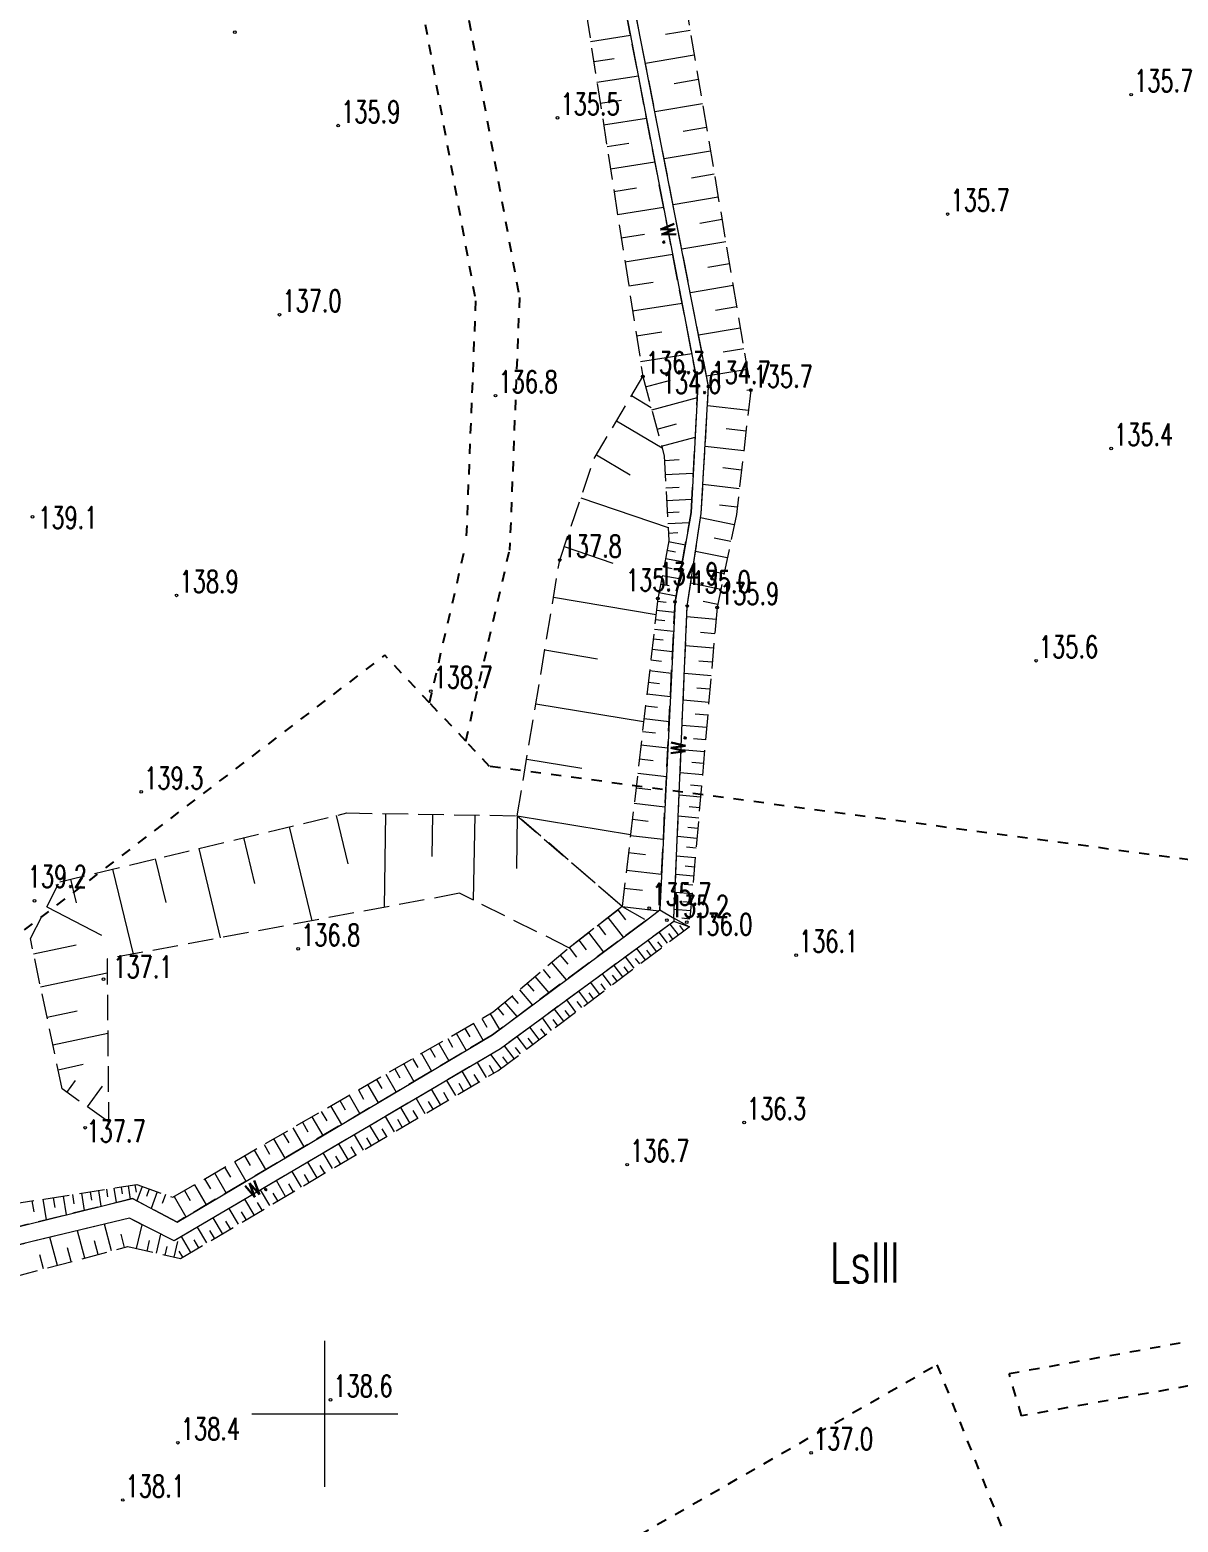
# Model space of a CAD drawing. Header units: metres. Extents: x 7583802 to 7586368, y 5958992 to 5960558.
# Drawn here: x 7585879.8 to 7585958.4, y 5959492.6 to 5959594.7 of the extents above; entities that cross this region are included whole.
import ezdxf
from ezdxf.enums import TextEntityAlignment as Align

# ---------------------------------------------------------------- set-up
doc = ezdxf.new("R2010")
doc.units = ezdxf.units.M
for name, pattern in [('1', [0]), ('2', [3, 2, -1]), ('3_1', [0]), ('3_BUBZ02', [2.45, 1.75, -0.7]), ('3_BUBZ02G', [2.45, 1.75, -0.7]), ('3_PTRW02', [0]), ('GUZ', [1.4, 0.7, -0.7])]:
    doc.linetypes.add(name, pattern=pattern)
doc.layers.get('0').update_dxf_attribs({"color": 250, "linetype": 'CONTINUOUS', "lineweight": 100})
for name, color, linetype, lineweight in [('1000_L_1', 7, '1', 18), ('BUBZ_L_1', 7, '3_BUBZ02', 18), ('KONTURY_L_0', 114, '2', 25), ('KONTURY_NR_T_0', 114, 'CONTINUOUS', 25), ('PTRW_E_T_0', 7, 'CONTINUOUS', 15), ('PTRW_L_1', 7, 'CONTINUOUS', 18), ('RTPW_T_0', 7, 'CONTINUOUS', 15)]:
    doc.layers.add(name, color=color, linetype=linetype, lineweight=lineweight)
doc.styles.get("Standard").update_dxf_attribs({"font": 'Simplex.SHX', "width": 0.75})

# ---------------------------------------------------------------- blocks, each defined once
blk = doc.blocks.new('3_RTPW01')
at = {"linetype": 'CONTINUOUS'}
blk.add_circle((0, 0), 0.09, dxfattribs=at)

msp = doc.modelspace()

# ---------------------------------------------------------------- linework, layer by layer
at = {"layer": '1000_L_1', "linetype": '1'}
for p, q in [((7585900, 5959495), (7585900, 5959505)), ((7585895, 5959500), (7585905, 5959500))]:
    msp.add_line(p, q, dxfattribs=at)
at = {"layer": 'BUBZ_L_1', "linetype": '3_BUBZ02'}
for p, q in [((7585926.26, 5959570.31), (7585920.67, 5959598.9)), ((7585925.53, 5959570.37), (7585920.07, 5959598.74)), ((7585921.76, 5959570.99), (7585923.22, 5959565.57)), ((7585925.07, 5959561.68), (7585925.53, 5959570.37)), ((7585925.75, 5959561.61), (7585926.26, 5959570.31)), ((7585923.22, 5959565.57), (7585923.53, 5959559.74)), ((7585923.96, 5959555.57), (7585925.07, 5959561.68)), ((7585924.8, 5959555.28), (7585925.75, 5959561.61)), ((7585923.53, 5959559.74), (7585922.79, 5959555.8)), ((7585922.79, 5959555.8), (7585920.35, 5959534.72)), ((7585922.92, 5959534.48), (7585923.96, 5959555.57)), ((7585923.88, 5959533.91), (7585924.8, 5959555.28)), ((7585920.35, 5959534.72), (7585913.16, 5959540.93)), ((7585913.16, 5959540.93), (7585920.35, 5959534.72)), ((7585909.21, 5959535.62), (7585885.09, 5959531.13)), ((7585916.7, 5959531.9), (7585909.21, 5959535.62)), ((7585920.35, 5959534.72), (7585916.7, 5959531.9)), ((7585920.35, 5959534.72), (7585922, 5959533.79)), ((7585920.35, 5959534.72), (7585922, 5959533.79)), ((7585922, 5959533.79), (7585922.92, 5959534.48)), ((7585922, 5959533.79), (7585911.47, 5959525.93)), ((7585923.87, 5959533.69), (7585912.01, 5959524.98)), ((7585924.93, 5959533.33), (7585923.87, 5959533.69)), ((7585924.93, 5959533.33), (7585923.88, 5959533.91)), ((7585885.09, 5959531.13), (7585885.19, 5959519.99)), ((7585911.47, 5959525.93), (7585889.88, 5959513.12)), ((7585912.01, 5959524.98), (7585889.68, 5959511.84)), ((7585886.83, 5959514.73), (7585865.42, 5959509.44)), ((7585889.88, 5959513.12), (7585886.83, 5959514.73)), ((7585886.62, 5959513.38), (7585865.73, 5959508.37)), ((7585889.68, 5959511.84), (7585886.62, 5959513.38))]:
    msp.add_line(p, q, dxfattribs=at)
at = {"layer": 'BUBZ_L_1', "linetype": '3_BUBZ02G'}
for p, q in [((7585924.24, 5959599.17), (7585929.14, 5959570.05)), ((7585917.5, 5959598.31), (7585921.76, 5959570.99)), ((7585918.43, 5959565.38), (7585921.76, 5959570.99)), ((7585921.76, 5959570.99), (7585923.22, 5959565.57)), ((7585929.14, 5959570.05), (7585928.16, 5959561.55)), ((7585916.07, 5959558.43), (7585918.43, 5959565.38)), ((7585923.22, 5959565.57), (7585923.53, 5959559.74)), ((7585928.16, 5959561.55), (7585926.84, 5959555.18)), ((7585923.53, 5959559.74), (7585922.79, 5959555.8)), ((7585913.16, 5959540.93), (7585916.07, 5959558.43)), ((7585922.79, 5959555.8), (7585920.35, 5959534.72)), ((7585926.84, 5959555.18), (7585924.93, 5959533.33)), ((7585881.85, 5959536.41), (7585901.49, 5959541.12)), ((7585901.49, 5959541.12), (7585913.16, 5959540.93)), ((7585879.84, 5959532.53), (7585881.85, 5959536.41)), ((7585916.7, 5959531.9), (7585920.35, 5959534.72)), ((7585882.02, 5959522.23), (7585879.84, 5959532.53)), ((7585911.84, 5959523.48), (7585924.93, 5959533.33)), ((7585911.52, 5959527.5), (7585916.7, 5959531.9)), ((7585889.58, 5959514.82), (7585911.52, 5959527.5)), ((7585890.11, 5959510.62), (7585911.84, 5959523.48)), ((7585885.19, 5959519.99), (7585882.02, 5959522.23)), ((7585873.51, 5959513.56), (7585887.12, 5959515.69)), ((7585887.12, 5959515.69), (7585889.58, 5959514.82)), ((7585866.81, 5959506.19), (7585886.51, 5959511.45)), ((7585886.51, 5959511.45), (7585890.11, 5959510.62))]:
    msp.add_line(p, q, dxfattribs=at)
at = {"layer": 'BUBZ_L_1', "linetype": '3_1'}
for p, q in [((7585918.18, 5959593.93), (7585920.91, 5959594.36)), ((7585925, 5959594.67), (7585923.3, 5959594.39)), ((7585918.4, 5959592.54), (7585919.79, 5959592.76)), ((7585925.28, 5959592.98), (7585921.94, 5959592.42)), ((7585918.62, 5959591.13), (7585921.45, 5959591.57)), ((7585925.56, 5959591.31), (7585923.91, 5959591.03)), ((7585918.84, 5959589.69), (7585920.29, 5959589.91)), ((7585925.84, 5959589.66), (7585922.58, 5959589.11)), ((7585919.07, 5959588.22), (7585922.01, 5959588.68)), ((7585926.11, 5959588.03), (7585924.51, 5959587.76)), ((7585919.31, 5959586.73), (7585920.8, 5959586.96)), ((7585919.54, 5959585.21), (7585922.58, 5959585.68)), ((7585926.39, 5959586.42), (7585923.21, 5959585.89)), ((7585926.65, 5959584.84), (7585925.09, 5959584.57)), ((7585919.78, 5959583.66), (7585921.33, 5959583.9)), ((7585920.03, 5959582.08), (7585923.18, 5959582.58)), ((7585926.92, 5959583.27), (7585923.83, 5959582.75)), ((7585927.18, 5959581.73), (7585925.65, 5959581.47)), ((7585920.28, 5959580.48), (7585921.88, 5959580.73)), ((7585927.43, 5959580.2), (7585924.42, 5959579.7)), ((7585920.53, 5959578.85), (7585923.8, 5959579.36)), ((7585927.68, 5959578.7), (7585926.2, 5959578.45)), ((7585920.79, 5959577.19), (7585922.46, 5959577.44)), ((7585927.93, 5959577.22), (7585925.01, 5959576.72)), ((7585921.06, 5959575.49), (7585924.44, 5959576.02)), ((7585928.18, 5959575.75), (7585926.74, 5959575.51)), ((7585928.42, 5959574.31), (7585925.57, 5959573.83)), ((7585921.33, 5959573.77), (7585923.05, 5959574.04)), ((7585921.6, 5959572.02), (7585925.11, 5959572.56)), ((7585928.66, 5959572.88), (7585927.26, 5959572.65)), ((7585928.9, 5959571.48), (7585926.12, 5959571.01)), ((7585921.95, 5959570.28), (7585923.66, 5959570.74)), ((7585920.98, 5959569.68), (7585922.33, 5959568.88)), ((7585922.37, 5959568.72), (7585925.49, 5959569.56)), ((7585929.13, 5959570.09), (7585928.87, 5959570.04)), ((7585928.98, 5959568.66), (7585926.18, 5959568.98)), ((7585919.96, 5959567.95), (7585923.08, 5959566.1)), ((7585922.73, 5959567.38), (7585924.07, 5959567.75)), ((7585928.82, 5959567.26), (7585927.46, 5959567.42)), ((7585923.04, 5959566.23), (7585925.34, 5959566.85)), ((7585928.66, 5959565.9), (7585926.02, 5959566.21)), ((7585918.58, 5959565.64), (7585920.9, 5959564.26)), ((7585923.24, 5959565.24), (7585924.25, 5959565.3)), ((7585923.29, 5959564.28), (7585925.21, 5959564.38)), ((7585928.51, 5959564.58), (7585927.23, 5959564.73)), ((7585923.34, 5959563.37), (7585924.25, 5959563.42)), ((7585928.36, 5959563.3), (7585925.87, 5959563.59)), ((7585917.51, 5959562.68), (7585923.48, 5959560.65)), ((7585923.38, 5959562.5), (7585925.12, 5959562.59)), ((7585928.22, 5959562.05), (7585927, 5959562.19)), ((7585923.43, 5959561.68), (7585924.25, 5959561.72)), ((7585923.47, 5959560.93), (7585924.95, 5959561.01)), ((7585928.01, 5959560.85), (7585925.71, 5959561.33)), ((7585923.5, 5959560.27), (7585924.16, 5959560.31)), ((7585916.38, 5959559.35), (7585919.71, 5959558.22)), ((7585923.41, 5959559.11), (7585923.99, 5959559)), ((7585923.52, 5959559.69), (7585924.67, 5959559.47)), ((7585927.54, 5959558.57), (7585925.36, 5959559.02)), ((7585927.78, 5959559.69), (7585926.65, 5959559.93)), ((7585923.19, 5959557.96), (7585923.77, 5959557.85)), ((7585923.3, 5959558.54), (7585924.46, 5959558.32)), ((7585923.09, 5959557.37), (7585924.25, 5959557.16)), ((7585927.32, 5959557.48), (7585926.26, 5959557.7)), ((7585915.65, 5959555.88), (7585922.66, 5959554.71)), ((7585922.87, 5959556.21), (7585924.04, 5959555.99)), ((7585922.98, 5959556.79), (7585923.56, 5959556.68)), ((7585927.1, 5959556.42), (7585925.04, 5959556.85)), ((7585922.7, 5959555), (7585923.93, 5959554.86)), ((7585922.77, 5959555.62), (7585923.36, 5959555.55)), ((7585926.88, 5959555.39), (7585925.88, 5959555.6)), ((7585922.62, 5959554.37), (7585923.26, 5959554.3)), ((7585926.77, 5959554.37), (7585924.77, 5959554.55)), ((7585922.47, 5959553.04), (7585923.15, 5959552.96)), ((7585922.55, 5959553.71), (7585923.86, 5959553.56)), ((7585926.68, 5959553.37), (7585925.7, 5959553.46)), ((7585915.05, 5959552.28), (7585918.65, 5959551.68)), ((7585922.39, 5959552.33), (7585923.79, 5959552.17)), ((7585926.6, 5959552.4), (7585924.68, 5959552.56)), ((7585922.22, 5959550.86), (7585923.72, 5959550.68)), ((7585922.3, 5959551.61), (7585923.03, 5959551.52)), ((7585926.51, 5959551.44), (7585925.58, 5959551.52)), ((7585922.13, 5959550.08), (7585922.9, 5959549.99)), ((7585926.43, 5959550.5), (7585924.6, 5959550.66)), ((7585922.04, 5959549.28), (7585923.64, 5959549.09)), ((7585926.27, 5959548.69), (7585924.52, 5959548.85)), ((7585926.35, 5959549.59), (7585925.46, 5959549.67)), ((7585914.43, 5959548.59), (7585921.81, 5959547.37)), ((7585921.94, 5959548.45), (7585922.77, 5959548.35)), ((7585926.2, 5959547.82), (7585925.34, 5959547.89)), ((7585921.74, 5959546.7), (7585922.62, 5959546.6)), ((7585921.84, 5959547.59), (7585923.56, 5959547.39)), ((7585926.12, 5959546.96), (7585924.45, 5959547.11)), ((7585921.63, 5959545.78), (7585923.47, 5959545.57)), ((7585926.05, 5959546.13), (7585925.23, 5959546.2)), ((7585913.81, 5959544.81), (7585917.59, 5959544.18)), ((7585921.52, 5959544.83), (7585922.47, 5959544.72)), ((7585925.98, 5959545.31), (7585924.38, 5959545.45)), ((7585921.41, 5959543.85), (7585923.37, 5959543.62)), ((7585925.84, 5959543.72), (7585924.31, 5959543.86)), ((7585925.91, 5959544.51), (7585925.12, 5959544.58)), ((7585921.29, 5959542.84), (7585922.3, 5959542.72)), ((7585925.77, 5959542.96), (7585925.02, 5959543.02)), ((7585921.17, 5959541.79), (7585923.27, 5959541.54)), ((7585925.71, 5959542.21), (7585924.24, 5959542.34)), ((7585900.78, 5959540.95), (7585901.57, 5959537.65)), ((7585904.15, 5959541.08), (7585904.05, 5959534.66)), ((7585907.36, 5959541.02), (7585907.32, 5959538.14)), ((7585910.25, 5959540.98), (7585910.15, 5959535.15)), ((7585913.16, 5959540.93), (7585913.1, 5959537.32)), ((7585913.16, 5959540.93), (7585920.92, 5959539.64)), ((7585921.04, 5959540.7), (7585922.13, 5959540.57)), ((7585925.58, 5959540.76), (7585924.18, 5959540.89)), ((7585925.64, 5959541.48), (7585924.93, 5959541.54)), ((7585897.56, 5959540.18), (7585899.11, 5959533.74)), ((7585920.91, 5959539.58), (7585923.16, 5959539.32)), ((7585925.52, 5959540.06), (7585924.83, 5959540.12)), ((7585891.36, 5959538.69), (7585892.83, 5959532.57)), ((7585894.42, 5959539.43), (7585895.18, 5959536.29)), ((7585925.46, 5959539.38), (7585924.12, 5959539.5)), ((7585925.4, 5959538.71), (7585924.75, 5959538.77)), ((7585888.38, 5959537.98), (7585889.1, 5959534.99)), ((7585920.78, 5959538.42), (7585921.94, 5959538.28)), ((7585925.34, 5959538.05), (7585924.06, 5959538.17)), ((7585882.59, 5959536.59), (7585882.97, 5959534.97)), ((7585885.47, 5959537.28), (7585886.87, 5959531.46)), ((7585920.64, 5959537.21), (7585923.04, 5959536.94)), ((7585925.23, 5959536.79), (7585924.01, 5959536.9)), ((7585925.29, 5959537.41), (7585924.66, 5959537.47)), ((7585920.49, 5959535.97), (7585921.74, 5959535.83)), ((7585925.13, 5959535.58), (7585923.96, 5959535.68)), ((7585925.18, 5959536.18), (7585924.58, 5959536.23)), ((7585880.96, 5959534.7), (7585884.7, 5959532.76)), ((7585920.04, 5959534.48), (7585920.57, 5959533.8)), ((7585920.35, 5959534.72), (7585922.85, 5959534.43)), ((7585925.03, 5959534.42), (7585923.91, 5959534.52)), ((7585925.08, 5959534.99), (7585924.5, 5959535.04)), ((7585918.7, 5959533.44), (7585919.21, 5959532.77)), ((7585919.37, 5959533.96), (7585920.41, 5959532.61)), ((7585924.19, 5959532.77), (7585923.63, 5959533.52)), ((7585924.56, 5959533.05), (7585924.28, 5959533.42)), ((7585924.98, 5959533.86), (7585924.43, 5959533.91)), ((7585917.37, 5959532.42), (7585917.88, 5959531.76)), ((7585918.03, 5959532.93), (7585919.06, 5959531.6)), ((7585922.69, 5959531.65), (7585922.12, 5959532.41)), ((7585923.45, 5959532.21), (7585922.88, 5959532.96)), ((7585923.82, 5959532.49), (7585923.54, 5959532.87)), ((7585880.06, 5959531.49), (7585882.98, 5959532.1)), ((7585916.1, 5959531.39), (7585916.62, 5959530.78)), ((7585916.72, 5959531.91), (7585917.22, 5959531.25)), ((7585921.93, 5959531.07), (7585921.35, 5959531.84)), ((7585922.31, 5959531.36), (7585922.03, 5959531.74)), ((7585923.07, 5959531.93), (7585922.79, 5959532.31)), ((7585914.93, 5959530.4), (7585915.42, 5959529.82)), ((7585915.51, 5959530.89), (7585916.52, 5959529.7)), ((7585920.38, 5959529.91), (7585919.79, 5959530.69)), ((7585920.77, 5959530.2), (7585920.48, 5959530.59)), ((7585921.16, 5959530.49), (7585920.58, 5959531.27)), ((7585921.55, 5959530.79), (7585921.26, 5959531.17)), ((7585880.54, 5959529.21), (7585885.1, 5959530.17)), ((7585913.83, 5959529.46), (7585914.29, 5959528.92)), ((7585914.37, 5959529.92), (7585915.32, 5959528.81)), ((7585918.8, 5959528.71), (7585918.19, 5959529.52)), ((7585919.2, 5959529.02), (7585918.9, 5959529.42)), ((7585919.59, 5959529.32), (7585919, 5959530.11)), ((7585919.99, 5959529.61), (7585919.69, 5959530.01)), ((7585912.8, 5959528.58), (7585913.23, 5959528.08)), ((7585913.31, 5959529.02), (7585914.2, 5959527.97)), ((7585917.17, 5959527.49), (7585916.55, 5959528.32)), ((7585917.99, 5959528.11), (7585917.38, 5959528.92)), ((7585918.39, 5959528.41), (7585918.09, 5959528.82)), ((7585880.98, 5959527.14), (7585883.05, 5959527.58)), ((7585911.32, 5959527.38), (7585911.95, 5959526.29)), ((7585911.83, 5959527.76), (7585912.23, 5959527.28)), ((7585912.3, 5959528.17), (7585913.14, 5959527.18)), ((7585916.35, 5959526.87), (7585915.72, 5959527.7)), ((7585916.76, 5959527.18), (7585916.45, 5959527.6)), ((7585917.58, 5959527.8), (7585917.27, 5959528.21)), ((7585909.58, 5959526.38), (7585909.91, 5959525.79)), ((7585910.16, 5959526.71), (7585910.83, 5959525.55)), ((7585910.74, 5959527.05), (7585911.08, 5959526.47)), ((7585914.67, 5959525.61), (7585914.02, 5959526.46)), ((7585915.09, 5959525.93), (7585914.77, 5959526.35)), ((7585915.51, 5959526.24), (7585914.88, 5959527.09)), ((7585915.93, 5959526.56), (7585915.62, 5959526.98)), ((7585881.38, 5959525.26), (7585885.14, 5959526.06)), ((7585907.8, 5959525.35), (7585908.49, 5959524.16)), ((7585908.4, 5959525.69), (7585908.74, 5959525.1)), ((7585908.99, 5959526.04), (7585909.67, 5959524.86)), ((7585913.81, 5959524.96), (7585913.16, 5959525.83)), ((7585914.24, 5959525.29), (7585913.92, 5959525.71)), ((7585906, 5959524.31), (7585906.35, 5959523.7)), ((7585906.6, 5959524.66), (7585907.3, 5959523.45)), ((7585907.2, 5959525.01), (7585907.55, 5959524.41)), ((7585912.06, 5959523.65), (7585911.35, 5959524.59)), ((7585912.51, 5959523.98), (7585912.17, 5959524.43)), ((7585912.95, 5959524.31), (7585912.29, 5959525.18)), ((7585913.38, 5959524.64), (7585913.05, 5959525.07)), ((7585881.74, 5959523.55), (7585883.45, 5959523.92)), ((7585904.16, 5959523.25), (7585904.87, 5959522.01)), ((7585904.78, 5959523.6), (7585905.13, 5959522.99)), ((7585905.39, 5959523.96), (7585906.09, 5959522.74)), ((7585910.01, 5959522.4), (7585909.39, 5959523.44)), ((7585910.53, 5959522.71), (7585910.22, 5959523.23)), ((7585911.05, 5959523.01), (7585910.44, 5959524.05)), ((7585911.57, 5959523.32), (7585911.26, 5959523.84)), ((7585882.34, 5959522), (7585882.92, 5959522.82)), ((7585883.76, 5959521), (7585884.77, 5959522.42)), ((7585902.92, 5959522.53), (7585903.64, 5959521.28)), ((7585903.54, 5959522.89), (7585903.9, 5959522.27)), ((7585907.92, 5959521.16), (7585907.3, 5959522.21)), ((7585908.97, 5959521.78), (7585908.35, 5959522.82)), ((7585909.49, 5959522.09), (7585909.18, 5959522.61)), ((7585901.03, 5959521.44), (7585901.39, 5959520.8)), ((7585901.66, 5959521.8), (7585902.39, 5959520.54)), ((7585902.29, 5959522.17), (7585902.65, 5959521.54)), ((7585906.87, 5959520.54), (7585906.25, 5959521.59)), ((7585907.4, 5959520.85), (7585907.09, 5959521.37)), ((7585908.44, 5959521.47), (7585908.13, 5959521.99)), ((7585899.11, 5959520.32), (7585899.85, 5959519.04)), ((7585899.75, 5959520.7), (7585900.12, 5959520.06)), ((7585900.39, 5959521.07), (7585901.13, 5959519.79)), ((7585904.77, 5959519.29), (7585904.14, 5959520.35)), ((7585905.29, 5959519.61), (7585904.98, 5959520.13)), ((7585905.82, 5959519.92), (7585905.2, 5959520.97)), ((7585906.35, 5959520.23), (7585906.03, 5959520.75)), ((7585897.15, 5959519.19), (7585897.53, 5959518.54)), ((7585897.8, 5959519.57), (7585898.56, 5959518.27)), ((7585898.46, 5959519.95), (7585898.83, 5959519.3)), ((7585903.71, 5959518.67), (7585903.08, 5959519.73)), ((7585904.24, 5959518.98), (7585903.92, 5959519.51)), ((7585895.83, 5959518.43), (7585896.21, 5959517.77)), ((7585896.49, 5959518.81), (7585897.25, 5959517.49)), ((7585901.59, 5959517.41), (7585900.96, 5959518.48)), ((7585902.12, 5959517.73), (7585901.8, 5959518.26)), ((7585902.65, 5959518.04), (7585902.02, 5959519.1)), ((7585903.18, 5959518.35), (7585902.87, 5959518.88)), ((7585893.81, 5959517.27), (7585894.59, 5959515.92)), ((7585894.49, 5959517.66), (7585894.88, 5959516.99)), ((7585895.16, 5959518.04), (7585895.93, 5959516.71)), ((7585899.46, 5959516.15), (7585898.82, 5959517.22)), ((7585900.52, 5959516.78), (7585899.89, 5959517.85)), ((7585901.06, 5959517.1), (7585900.74, 5959517.63)), ((7585891.76, 5959516.08), (7585892.16, 5959515.4)), ((7585892.45, 5959516.48), (7585893.24, 5959515.11)), ((7585893.13, 5959516.87), (7585893.53, 5959516.19)), ((7585898.39, 5959515.52), (7585897.75, 5959516.59)), ((7585898.92, 5959515.83), (7585898.6, 5959516.37)), ((7585899.99, 5959516.47), (7585899.67, 5959517)), ((7585883.34, 5959515.1), (7585883.53, 5959513.91)), ((7585883.94, 5959515.19), (7585884.02, 5959514.63)), ((7585884.5, 5959515.28), (7585884.67, 5959514.2)), ((7585885.04, 5959515.37), (7585885.13, 5959514.85)), ((7585885.56, 5959515.45), (7585885.72, 5959514.46)), ((7585886.06, 5959515.52), (7585886.13, 5959515.05)), ((7585886.53, 5959515.6), (7585886.67, 5959514.69)), ((7585886.99, 5959515.67), (7585887.07, 5959515.16)), ((7585887.48, 5959515.56), (7585887.13, 5959514.57)), ((7585887.97, 5959515.39), (7585887.79, 5959514.86)), ((7585888.51, 5959515.2), (7585888.1, 5959514.06)), ((7585890.38, 5959515.28), (7585890.78, 5959514.59)), ((7585891.07, 5959515.68), (7585891.87, 5959514.3)), ((7585896.24, 5959514.25), (7585895.6, 5959515.32)), ((7585896.78, 5959514.57), (7585896.46, 5959515.1)), ((7585897.31, 5959514.88), (7585896.68, 5959515.96)), ((7585897.85, 5959515.2), (7585897.53, 5959515.74)), ((7585879.95, 5959514.57), (7585880.07, 5959513.83)), ((7585880.69, 5959514.68), (7585880.91, 5959513.27)), ((7585881.4, 5959514.79), (7585881.51, 5959514.12)), ((7585882.08, 5959514.9), (7585882.28, 5959513.61)), ((7585882.72, 5959515), (7585882.82, 5959514.38)), ((7585889.08, 5959515), (7585888.86, 5959514.39)), ((7585889.68, 5959514.88), (7585890.49, 5959513.48)), ((7585894.08, 5959512.97), (7585893.44, 5959514.05)), ((7585895.16, 5959513.61), (7585894.52, 5959514.69)), ((7585895.7, 5959513.93), (7585895.38, 5959514.47)), ((7585893, 5959512.33), (7585892.35, 5959513.41)), ((7585893.54, 5959512.65), (7585893.22, 5959513.19)), ((7585894.62, 5959513.29), (7585894.3, 5959513.83)), ((7585881.69, 5959510.16), (7585881.18, 5959512.08)), ((7585883.57, 5959510.66), (7585883.07, 5959512.53)), ((7585885.4, 5959511.15), (7585884.91, 5959512.97)), ((7585886.29, 5959511.39), (7585886.06, 5959512.29)), ((7585887.11, 5959511.31), (7585887.49, 5959512.94)), ((7585888.48, 5959510.99), (7585888.78, 5959512.29)), ((7585890.82, 5959511.04), (7585890.18, 5959512.13)), ((7585891.91, 5959511.69), (7585891.27, 5959512.77)), ((7585892.45, 5959512.01), (7585892.13, 5959512.55)), ((7585882.64, 5959510.42), (7585882.38, 5959511.36)), ((7585884.49, 5959510.91), (7585884.24, 5959511.83)), ((7585887.84, 5959511.14), (7585888, 5959511.87)), ((7585889.06, 5959510.86), (7585889.2, 5959511.44)), ((7585889.68, 5959510.72), (7585889.93, 5959511.79)), ((7585890.28, 5959510.72), (7585890.03, 5959511.13)), ((7585891.37, 5959511.36), (7585891.04, 5959511.91)), ((7585880.74, 5959509.91), (7585880.48, 5959510.88))]:
    msp.add_line(p, q, dxfattribs=at)
for p in [(7585924.93, 5959533.33), (7585885.19, 5959519.99)]:
    msp.add_point(p, dxfattribs=at)
at = {"layer": 'KONTURY_L_0', "linetype": 'GUZ'}
for p, q in [((7585902.34, 5959619.88), (7585910.31, 5959576.18)), ((7585905.34, 5959620.16), (7585913.31, 5959576.39)), ((7585913.31, 5959576.39), (7585912.64, 5959559.11)), ((7585910.31, 5959576.18), (7585909.65, 5959559.5)), ((7585907.16, 5959548.66), (7585909.65, 5959559.5)), ((7585909.64, 5959546.04), (7585912.64, 5959559.11)), ((7585872.75, 5959528.02), (7585904.1, 5959551.91)), ((7585907.16, 5959548.66), (7585904.1, 5959551.91)), ((7585909.64, 5959546.04), (7585907.16, 5959548.66)), ((7585911.27, 5959544.31), (7585909.64, 5959546.04)), ((7585999.43, 5959532.54), (7585911.27, 5959544.31)), ((7585946.83, 5959502.75), (7585980.31, 5959508.77)), ((7585981.16, 5959505.87), (7585947.68, 5959499.85)), ((7585874.13, 5959464.62), (7585941.89, 5959503.36)), ((7585941.89, 5959503.36), (7585962.45, 5959451.68)), ((7585947.68, 5959499.85), (7585946.83, 5959502.75))]:
    msp.add_line(p, q, dxfattribs=at)
at = {"layer": 'PTRW_L_1', "linetype": '3_PTRW02'}
for p, q in [((7585926.26, 5959570.31), (7585920.67, 5959598.9)), ((7585920.07, 5959598.74), (7585925.53, 5959570.37)), ((7585925.53, 5959570.37), (7585925.07, 5959561.68)), ((7585925.75, 5959561.61), (7585926.26, 5959570.31)), ((7585925.07, 5959561.68), (7585923.96, 5959555.57)), ((7585924.8, 5959555.28), (7585925.75, 5959561.61)), ((7585923.96, 5959555.57), (7585922.92, 5959534.48)), ((7585923.88, 5959533.91), (7585924.8, 5959555.28)), ((7585922, 5959533.79), (7585922.92, 5959534.48)), ((7585922.92, 5959534.48), (7585923.88, 5959533.91)), ((7585922.92, 5959534.48), (7585923.88, 5959533.91)), ((7585911.47, 5959525.93), (7585922, 5959533.79)), ((7585923.87, 5959533.69), (7585912.01, 5959524.98)), ((7585923.88, 5959533.91), (7585923.87, 5959533.69)), ((7585889.88, 5959513.12), (7585911.47, 5959525.93)), ((7585912.01, 5959524.98), (7585889.68, 5959511.84)), ((7585865.42, 5959509.44), (7585886.83, 5959514.73)), ((7585886.83, 5959514.73), (7585889.88, 5959513.12)), ((7585886.62, 5959513.38), (7585865.73, 5959508.37)), ((7585889.68, 5959511.84), (7585886.62, 5959513.38))]:
    msp.add_line(p, q, dxfattribs=at)

# ---------------------------------------------------------------- block references
at = {"layer": 'RTPW_T_0'}
for p in [(7585893.83, 5959594.56), (7585955.18, 5959590.28), (7585915.92, 5959588.69), (7585900.91, 5959588.16), (7585942.62, 5959582.11), (7585896.89, 5959575.22), (7585921.76, 5959570.99), (7585925.53, 5959570.37), (7585926.26, 5959570.31), (7585911.68, 5959569.68), (7585929.14, 5959570.05), (7585953.81, 5959566.07), (7585879.98, 5959561.39), (7585916.07, 5959558.43), (7585889.85, 5959556.01), (7585922.79, 5959555.8), (7585923.96, 5959555.57), (7585924.8, 5959555.28), (7585926.84, 5959555.18), (7585948.67, 5959551.54), (7585907.24, 5959549.45), (7585887.43, 5959542.56), (7585880.12, 5959535.11), (7585922.2, 5959534.61), (7585923.41, 5959533.78), (7585924.76, 5959533.65), (7585898.17, 5959531.82), (7585932.25, 5959531.39), (7585884.85, 5959529.75), (7585883.59, 5959519.58), (7585928.69, 5959519.93), (7585920.69, 5959517.05), (7585900.38, 5959500.95), (7585889.94, 5959498.02), (7585933.27, 5959497.33), (7585886.16, 5959494.1)]:
    msp.add_blockref('3_RTPW01', p, dxfattribs=at)

# ---------------------------------------------------------------- texts
at = {"layer": 'KONTURY_NR_T_0', "width": 0.7}
msp.add_text('LsIII', height=2.75, dxfattribs=at).set_placement((7585934.56, 5959511.73), align=Align.TOP_LEFT)
at = {"layer": 'PTRW_E_T_0', "width": 0.7}
for rotation, p in [(281.3099, (7585923.77, 5959580.81)), (87.2737, (7585923.94, 5959545.79)), (31.2827, (7585895.17, 5959515.68))]:
    msp.add_text('w.', height=1.5, rotation=rotation, dxfattribs=at).set_placement(p, align=Align.MIDDLE)
at = {"layer": 'RTPW_T_0', "width": 0.7}
for s, p in [('135.7', (7585955.38, 5959590.48)), ('135.9', (7585901.11, 5959588.36)), ('135.5', (7585916.12, 5959588.89)), ('135.7', (7585942.82, 5959582.31)), ('137.0', (7585897.09, 5959575.42)), ('136.3', (7585921.96, 5959571.19)), ('136.8', (7585911.88, 5959569.88)), ('134.6', (7585923.06, 5959569.83)), ('134.7', (7585926.46, 5959570.51)), ('135.7', (7585929.34, 5959570.25)), ('135.4', (7585954.01, 5959566.27)), ('139.1', (7585880.38, 5959560.58)), ('137.8', (7585916.27, 5959558.63)), ('134.9', (7585922.89, 5959556.74)), ('138.9', (7585890.05, 5959556.21)), ('135.7', (7585920.6, 5959556.31)), ('135.0', (7585925.09, 5959556.19)), ('135.9', (7585927.04, 5959555.38)), ('135.6', (7585948.87, 5959551.74)), ('138.7', (7585907.44, 5959549.65)), ('139.3', (7585887.63, 5959542.76)), ('139.2', (7585879.66, 5959536.02)), ('135.7', (7585922.4, 5959534.81)), ('135.2', (7585923.61, 5959533.98)), ('136.8', (7585898.37, 5959532.02)), ('136.0', (7585925.21, 5959532.75)), ('136.1', (7585932.45, 5959531.59)), ('137.1', (7585885.52, 5959529.84)), ('136.3', (7585928.89, 5959520.13)), ('137.7', (7585883.68, 5959518.6)), ('136.7', (7585920.89, 5959517.25)), ('138.6', (7585900.58, 5959501.15)), ('138.4', (7585890.14, 5959498.22)), ('137.0', (7585933.47, 5959497.53)), ('138.1', (7585886.36, 5959494.3))]:
    msp.add_text(s, height=1.5, dxfattribs=at).set_placement(p)

doc.saveas('drawing.dxf')
